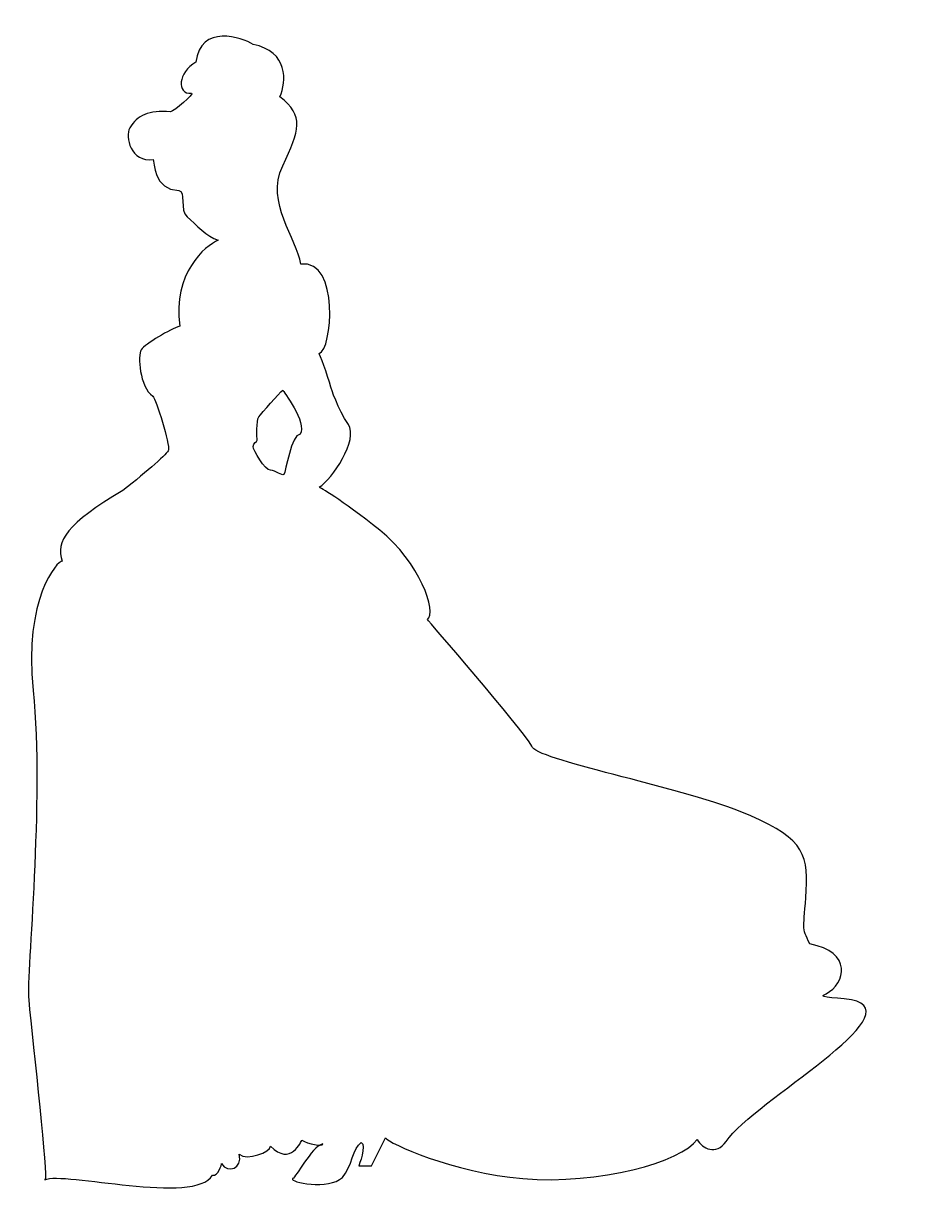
# Model space of a CAD drawing. Header units: centimetres. Extents: x -6.4 to 7.1, y -9 to 8.9.
import ezdxf

# ---------------------------------------------------------------- set-up
doc = ezdxf.new("R2010")
doc.units = ezdxf.units.CM
doc.header["$MEASUREMENT"] = 0
doc.layers.add('Camada 1', color=7, linetype='Continuous')

msp = doc.modelspace()

# ---------------------------------------------------------------- linework, layer by layer
at = {"layer": 'Camada 1'}
for points, knots in [([(-3.81546, 8.34304), (-3.74857, 8.93028), (-3.10688, 8.72102), (-2.94813, 8.61519), (-2.94813, 8.61519), (-2.41013, 8.50936), (-2.43661, 8.05075), (-2.54244, 7.82144), (-2.54244, 7.82144), (-2.16319, 7.52159), (-2.24026, 7.32249), (-2.49833, 6.77192), (-2.49833, 6.77192), (-2.76291, 6.20748), (-2.27783, 5.66948), (-2.22491, 5.28144), (-2.22491, 5.28144), (-1.62521, 5.352), (-1.74866, 3.96733), (-1.94271, 3.92325), (-1.94271, 3.92325), (-1.94271, 3.92325), (-1.81926, 3.60575), (-1.76634, 3.41173), (-1.76634, 3.41173), (-1.76634, 3.41173), (-1.66051, 3.07658), (-1.50176, 2.84729), (-1.50176, 2.84729), (-1.34301, 2.618), (-1.7487, 2.00943), (-1.94271, 1.89479), (-1.94271, 1.89479), (-1.94271, 1.89479), (-1.62521, 1.71839), (-1.02551, 1.24214), (-1.02551, 1.24214), (-0.42581, 0.76589), (-0.14355, -0.01021), (-0.3023, -0.11605), (-0.3023, -0.11605), (-0.3023, -0.11605), (1.12645, -1.75647), (1.2852, -2.0387), (1.2852, -2.0387), (1.30285, -2.23272), (3.52532, -2.65608), (4.44255, -3.0265), (4.44255, -3.0265), (5.35978, -3.39692), (5.48324, -3.6262), (5.44797, -4.22594), (5.44797, -4.22594), (5.4127, -4.82568), (5.36859, -4.77715), (5.50089, -5.03734), (5.50089, -5.03734), (6.15354, -5.16082), (6.0477, -5.63704), (5.74783, -5.79579), (5.74783, -5.79579), (5.59789, -5.84871), (5.81839, -5.84871), (6.13589, -5.884), (6.13589, -5.884), (7.08839, -6.10006), (4.66745, -7.40975), (4.23089, -8.03594), (4.23089, -8.03594), (4.07905, -8.25372), (3.86489, -8.14619), (3.79433, -8.00506), (3.79433, -8.00506), (3.55541, -8.34505), (2.30277, -8.69615), (1.1485, -8.60037), (1.1485, -8.60037), (0.08707, -8.51232), (-0.89504, -8.05906), (-0.93729, -7.98302), (-0.93729, -7.98302), (-0.93729, -7.98302), (-1.14896, -8.40635), (-1.14896, -8.40635), (-1.14896, -8.40635), (-1.14896, -8.40635), (-1.34301, -8.40633), (-1.34301, -8.40633), (-1.34301, -8.40633), (-1.34301, -8.40633), (-1.21953, -8.08883), (-1.30771, -8.05356), (-1.30771, -8.05356), (-1.43116, -8.12412), (-1.44884, -8.42398), (-1.58994, -8.58273), (-1.58994, -8.58273), (-1.80161, -8.77678), (-2.40134, -8.65327), (-2.34842, -8.60035), (-2.34842, -8.60035), (-2.2955, -8.5827), (-2.06619, -8.1241), (-1.88979, -8.07118), (-1.88979, -8.07118), (-1.88979, -8.1241), (-2.1191, -8.07118), (-2.20729, -8.01826), (-2.20729, -8.01826), (-2.20729, -8.01826), (-2.38369, -8.42397), (-2.68354, -8.10647), (-2.68354, -8.10647), (-2.68354, -8.19468), (-3.03634, -8.33576), (-3.15979, -8.22992), (-3.15979, -8.22992), (-3.09806, -8.44159), (-3.33619, -8.5298), (-3.42437, -8.37105), (-3.42437, -8.37105), (-3.42437, -8.37105), (-3.47729, -8.58272), (-3.5655, -8.54742), (-3.5655, -8.54742), (-3.81246, -9.00602), (-5.8365, -8.48127), (-6.1055, -8.61798), (-6.1055, -8.61798), (-6.05258, -8.60033), (-6.28629, -6.60273), (-6.35244, -5.88396), (-6.35244, -5.88396), (-6.38993, -5.47642), (-6.11431, -2.8721), (-6.28629, -1.192), (-6.28629, -1.192), (-6.42956, 0.20757), (-5.91712, 0.77801), (-5.84282, 0.77364), (-5.84282, 0.77364), (-5.94969, 1.06749), (-5.77789, 1.34096), (-4.92308, 1.84642), (-4.92308, 1.84642), (-4.54285, 2.14048), (-4.23823, 2.41562), (-4.22961, 2.45446), (-4.22961, 2.45446), (-4.21032, 2.5414), (-4.41757, 3.23641), (-4.4711, 3.27557), (-4.4711, 3.27557), (-4.66988, 3.42099), (-4.70295, 3.8938), (-4.64498, 3.98074), (-4.64498, 3.98074), (-4.58701, 4.06768), (-4.19601, 4.2979), (-4.06078, 4.33655), (-4.06078, 4.33655), (-4.16706, 5.14797), (-3.67899, 5.55533), (-3.47613, 5.64227), (-3.47613, 5.64227), (-3.65001, 5.69058), (-3.80805, 5.88264), (-3.94947, 5.99967), (-3.94947, 5.99967), (-4.0621, 6.09286), (-3.9649, 6.39363), (-4.07504, 6.39572), (-4.07504, 6.39572), (-4.45477, 6.40294), (-4.45175, 6.84006), (-4.46144, 6.86906), (-4.46144, 6.86906), (-4.80411, 6.8192), (-4.89459, 7.21549), (-4.81898, 7.34696), (-4.81898, 7.34696), (-4.70952, 7.53725), (-4.5291, 7.62199), (-4.20062, 7.59353), (-4.20062, 7.59353), (-4.14286, 7.58853), (-3.83372, 7.87751), (-3.88185, 7.87364), (-3.88185, 7.87364), (-4.11, 7.85531), (-4.09074, 8.19334), (-3.81546, 8.34304)], [0, 0, 0, 0, 0.02040816, 0.02040816, 0.02040816, 0.02040816, 0.04081633, 0.04081633, 0.04081633, 0.04081633, 0.06122449, 0.06122449, 0.06122449, 0.06122449, 0.08163265, 0.08163265, 0.08163265, 0.08163265, 0.10204082, 0.10204082, 0.10204082, 0.10204082, 0.12244898, 0.12244898, 0.12244898, 0.12244898, 0.14285714, 0.14285714, 0.14285714, 0.14285714, 0.16326531, 0.16326531, 0.16326531, 0.16326531, 0.18367347, 0.18367347, 0.18367347, 0.18367347, 0.20408163, 0.20408163, 0.20408163, 0.20408163, 0.2244898, 0.2244898, 0.2244898, 0.2244898, 0.24489796, 0.24489796, 0.24489796, 0.24489796, 0.26530612, 0.26530612, 0.26530612, 0.26530612, 0.28571429, 0.28571429, 0.28571429, 0.28571429, 0.30612245, 0.30612245, 0.30612245, 0.30612245, 0.32653061, 0.32653061, 0.32653061, 0.32653061, 0.34693878, 0.34693878, 0.34693878, 0.34693878, 0.36734694, 0.36734694, 0.36734694, 0.36734694, 0.3877551, 0.3877551, 0.3877551, 0.3877551, 0.40816327, 0.40816327, 0.40816327, 0.40816327, 0.42857143, 0.42857143, 0.42857143, 0.42857143, 0.44897959, 0.44897959, 0.44897959, 0.44897959, 0.46938776, 0.46938776, 0.46938776, 0.46938776, 0.48979592, 0.48979592, 0.48979592, 0.48979592, 0.51020408, 0.51020408, 0.51020408, 0.51020408, 0.53061224, 0.53061224, 0.53061224, 0.53061224, 0.55102041, 0.55102041, 0.55102041, 0.55102041, 0.57142857, 0.57142857, 0.57142857, 0.57142857, 0.59183673, 0.59183673, 0.59183673, 0.59183673, 0.6122449, 0.6122449, 0.6122449, 0.6122449, 0.63265306, 0.63265306, 0.63265306, 0.63265306, 0.65306122, 0.65306122, 0.65306122, 0.65306122, 0.67346939, 0.67346939, 0.67346939, 0.67346939, 0.69387755, 0.69387755, 0.69387755, 0.69387755, 0.71428571, 0.71428571, 0.71428571, 0.71428571, 0.73469388, 0.73469388, 0.73469388, 0.73469388, 0.75510204, 0.75510204, 0.75510204, 0.75510204, 0.7755102, 0.7755102, 0.7755102, 0.7755102, 0.79591837, 0.79591837, 0.79591837, 0.79591837, 0.81632653, 0.81632653, 0.81632653, 0.81632653, 0.83673469, 0.83673469, 0.83673469, 0.83673469, 0.85714286, 0.85714286, 0.85714286, 0.85714286, 0.87755102, 0.87755102, 0.87755102, 0.87755102, 0.89795918, 0.89795918, 0.89795918, 0.89795918, 0.91836735, 0.91836735, 0.91836735, 0.91836735, 0.93877551, 0.93877551, 0.93877551, 0.93877551, 0.95918367, 0.95918367, 0.95918367, 0.95918367, 1, 1, 1, 1]), ([(-2.49834, 3.3676), (-2.55126, 3.32349), (-2.81581, 3.01483), (-2.85992, 2.96191), (-2.85992, 2.96191), (-2.90403, 2.90899), (-2.88638, 2.6356), (-2.88638, 2.60914), (-2.88638, 2.60914), (-2.88638, 2.58268), (-2.94813, 2.56503), (-2.94813, 2.51212), (-2.94813, 2.51212), (-2.94813, 2.45921), (-2.76292, 2.15051), (-2.68355, 2.15051), (-2.68355, 2.15051), (-2.60418, 2.15051), (-2.50715, 2.06232), (-2.48069, 2.08878), (-2.48069, 2.08878), (-2.45423, 2.11524), (-2.36605, 2.70613), (-2.23375, 2.69732), (-2.23375, 2.69732), (-2.11909, 2.87371), (-2.49834, 3.3676), (-2.49834, 3.3676)], [0, 0, 0, 0, 0.125, 0.125, 0.125, 0.125, 0.25, 0.25, 0.25, 0.25, 0.375, 0.375, 0.375, 0.375, 0.5, 0.5, 0.5, 0.5, 0.625, 0.625, 0.625, 0.625, 0.75, 0.75, 0.75, 0.75, 1, 1, 1, 1])]:
    msp.add_open_spline(points, degree=3, knots=knots, dxfattribs=at)

doc.saveas('drawing.dxf')
